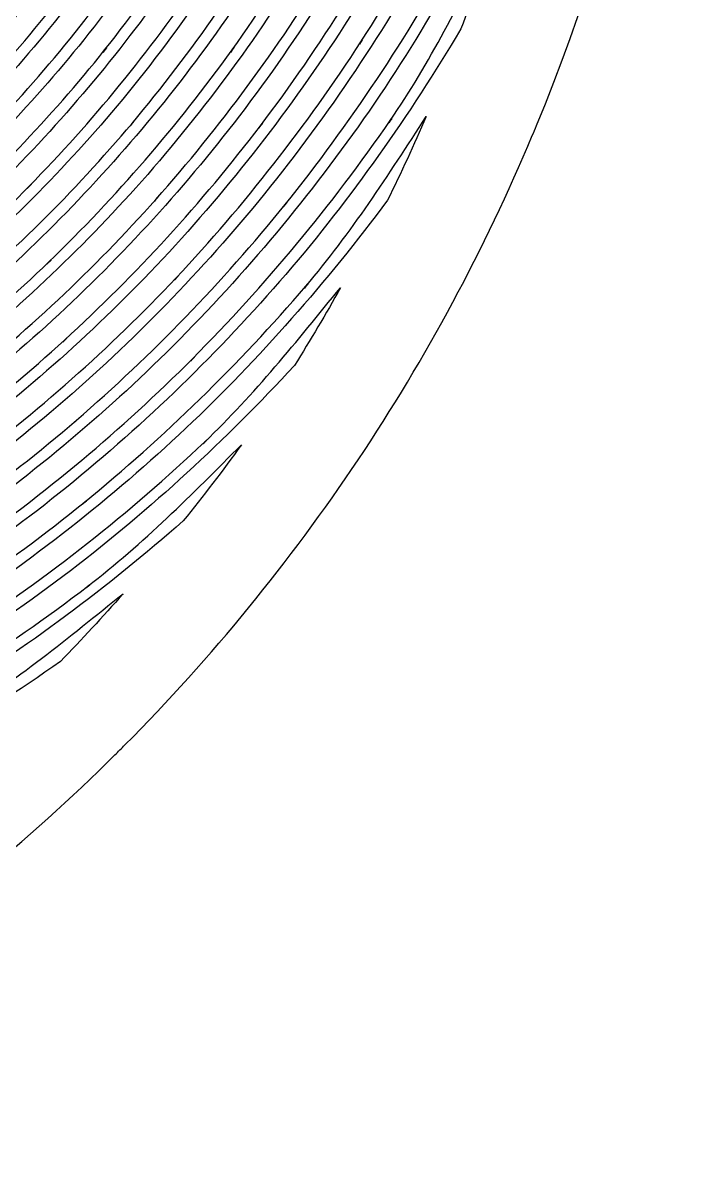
# Model space of a CAD drawing. Extents: x 1 to 151, y 102 to 252.
# Drawn here: x 125.44 to 151.25, y 108.09 to 152.77 of the extents above; entities that cross this region are included whole.
import ezdxf

# ---------------------------------------------------------------- set-up
doc = ezdxf.new("R2010")
doc.units = 0
doc.layers.add('Ebene_1', color=7, linetype='CONTINUOUS')

msp = doc.modelspace()

# ---------------------------------------------------------------- linework, layer by layer
at = {"layer": 'Ebene_1', "color": 7}
for p, q in [((138.65141, 151.93168), (138.76387, 152.1054)), ((138.69907, 152.0228), (138.69911, 152.02278)), ((128.58654, 151.60165), (128.73234, 151.78506)), ((128.65134, 151.70056), (128.65134, 151.70055)), ((133.59075, 151.60669), (133.71871, 151.78545)), ((133.64701, 151.70245), (133.64695, 151.70249)), ((129.66103, 148.73023), (129.80722, 148.90395)), ((129.72582, 148.82325), (129.72583, 148.82333)), ((134.69738, 148.63104), (134.82651, 148.80088)), ((139.79963, 148.85051), (139.91363, 149.01609)), ((139.84883, 148.93819), (139.84883, 148.93811)), ((134.75401, 148.72178), (134.75398, 148.72174)), ((125.61898, 146.27187), (125.7834, 146.43899)), ((125.693, 146.36259), (125.69308, 146.36257)), ((130.59601, 145.75339), (130.7422, 145.9178)), ((130.6615, 145.8422), (130.66151, 145.84219)), ((135.66372, 145.5475), (135.79324, 145.70881)), ((135.72264, 145.63591), (135.72262, 145.6359)), ((126.38802, 143.30385), (126.55127, 143.46128)), ((126.46287, 143.39028), (126.46282, 143.39035)), ((131.38586, 142.67884), (131.53205, 142.83434)), ((131.45215, 142.76334), (131.45216, 142.76334)), ((136.48302, 142.36399), (136.61408, 142.51677)), ((136.54038, 142.44467), (136.54042, 142.44459)), ((127.00649, 140.24599), (127.16896, 140.39412)), ((127.08096, 140.32742), (127.08089, 140.32739)), ((132.02493, 139.51193), (132.17112, 139.6585)), ((132.09052, 139.591), (132.09043, 139.59103)), ((127.47056, 137.10544), (127.63226, 137.24464)), ((127.54466, 137.18184), (127.54466, 137.18184)), ((132.50688, 136.25898), (132.65345, 136.3978)), ((132.57355, 136.3346), (132.57358, 136.33458)), ((127.77504, 133.88856), (127.93557, 134.01924)), ((127.84947, 133.96144), (127.84944, 133.96146)), ((127.91463, 130.60383), (128.07439, 130.72636)), ((127.98909, 130.67246), (127.98903, 130.67243))]:
    msp.add_line(p, q, dxfattribs=at)
for points in [[(145.58349, 148.73684), (149.312054, 157.774781), (151.237499, 167.454552), (151.25146, 177.23138)], [(143.45461, 162.969), (141.90628, 159.27499), (140.03223, 155.72575), (137.85528, 152.36363)], [(138.69914, 152.02279), (140.89584, 155.43437), (142.78533, 159.03382), (144.345, 162.77978)], [(138.52306, 161.72777), (136.91118, 158.34605), (135.0006, 155.11486), (132.81516, 152.07241)], [(133.64689, 151.70249), (135.85385, 154.79356), (137.78146, 158.07497), (139.40636, 161.5079)], [(133.59263, 160.81381), (131.93624, 157.74244), (130.00835, 154.82591), (127.83238, 152.09801)], [(128.65134, 151.70055), (130.85006, 154.47564), (132.79651, 157.44142), (134.46743, 160.56292)], [(128.67809, 160.22169), (126.99831, 157.46179), (125.07392, 154.85871), (122.92909, 152.44273)], [(123.73061, 152.01257), (125.90179, 154.47643), (127.84733, 157.12945), (129.54437, 159.9412)], [(144.87843, 159.673), (143.21075, 156.0629), (141.27379, 152.5824), (139.01698, 149.30765)], [(140.11949, 158.94051), (138.3538, 155.49025), (136.28476, 152.20406), (133.93658, 149.12075)], [(134.75393, 148.72171), (137.12544, 151.8528), (139.21382, 155.18852), (140.99423, 158.6896)], [(135.13671, 158.12272), (133.3335, 154.98659), (131.25406, 152.01811), (128.92316, 149.25142)], [(129.72583, 148.82343), (132.08151, 151.6366), (134.1818, 154.65358), (136.00143, 157.83975)], [(130.17836, 157.62676), (128.35794, 154.80382), (126.2882, 152.14981), (123.99428, 149.6958)], [(124.78144, 149.23989), (127.10249, 151.74035), (129.19502, 154.44331), (131.03415, 157.31704)], [(119.9367, 149.9649), (122.20404, 152.15892), (124.26992, 154.55168), (126.10876, 157.11529)], [(141.59455, 156.02297), (139.66911, 152.51176), (137.43483, 149.1794), (134.91917, 146.06361)], [(139.84878, 148.93801), (141.39586, 151.19417), (142.60978, 153.64793), (143.86448, 156.07677)], [(143.86448, 156.07677), (143.480873, 154.883672), (143.065687, 153.70096), (142.61936, 152.52988)], [(135.72252, 145.6359), (138.26316, 148.7989), (140.51807, 152.18064), (142.46032, 155.74261)], [(136.56097, 155.3056), (134.60375, 152.10954), (132.36559, 149.0947), (129.8728, 146.29627)], [(126.61131, 154.83524), (124.6516, 152.26522), (122.46519, 149.87662), (120.07862, 147.69765)], [(131.56035, 154.90931), (129.59207, 152.02842), (127.37059, 149.32972), (124.92181, 146.84457)], [(130.66152, 145.84219), (133.18018, 148.68635), (135.44081, 151.74866), (137.416, 154.99384)], [(120.83359, 147.18929), (123.25003, 149.41279), (125.46265, 151.84802), (127.44421, 154.46687)], [(125.69309, 146.36247), (128.17006, 148.89268), (130.41581, 151.63836), (132.40375, 154.56836)], [(137.85528, 152.36363), (135.73905, 149.11774), (133.33813, 146.06703), (130.68124, 143.24649)], [(142.61936, 152.52988), (140.59382, 149.1403), (138.32336, 145.9019), (135.75476, 142.90206)], [(127.83238, 152.09801), (125.72658, 149.48054), (123.3907, 147.05744), (120.8526, 144.85649)], [(132.81516, 152.07241), (130.69379, 149.14141), (128.31542, 146.40623), (125.70742, 143.89832)], [(131.45219, 142.76335), (134.1375, 145.62918), (136.56273, 148.72742), (138.69914, 152.02279)], [(138.69911, 152.02278), (138.68051, 151.99388), (138.67011, 151.96048), (138.65141, 151.93168)], [(138.76387, 152.1054), (138.74487, 152.076), (138.71817, 152.0522), (138.69907, 152.0228)], [(121.58781, 144.32021), (124.15765, 146.56474), (126.52171, 149.03455), (128.65134, 151.70055)], [(126.46276, 143.39035), (129.09967, 145.94211), (131.50406, 148.72341), (133.64689, 151.70249)], [(128.65134, 151.70055), (128.62684, 151.66965), (128.61114, 151.63255), (128.58654, 151.60165)], [(128.73234, 151.78506), (128.70804, 151.75446), (128.67574, 151.73106), (128.65134, 151.70056)], [(133.64695, 151.70249), (133.62535, 151.67229), (133.61235, 151.63689), (133.59075, 151.60669)], [(133.71871, 151.78545), (133.69741, 151.75565), (133.66841, 151.73225), (133.64701, 151.70245)], [(128.92316, 149.25142), (126.66478, 146.5922), (124.17327, 144.14084), (121.47807, 141.92499)], [(139.01698, 149.30765), (136.73469, 146.01709), (134.1648, 142.93615), (131.33729, 140.10055)], [(122.19466, 141.36399), (124.92214, 143.62135), (127.4425, 146.11757), (129.72583, 148.82343)], [(133.93658, 149.12075), (131.65673, 146.14804), (129.11611, 143.38495), (126.34568, 140.8629)], [(129.72583, 148.82333), (129.70153, 148.79433), (129.68543, 148.75923), (129.66103, 148.73023)], [(129.80722, 148.90395), (129.78262, 148.87465), (129.75052, 148.85255), (129.72582, 148.82325)], [(132.09038, 139.59093), (134.94833, 142.47077), (137.54454, 145.59851), (139.84878, 148.93801)], [(134.82651, 148.80088), (134.80481, 148.77238), (134.77571, 148.75028), (134.75401, 148.72178)], [(136.54044, 142.44459), (138.30524, 144.51532), (139.7771, 146.80486), (141.25412, 149.08779)], [(141.25412, 149.08779), (140.777989, 147.98136), (140.273728, 146.887248), (139.74183, 145.80652)], [(139.84883, 148.93811), (139.82983, 148.91041), (139.81863, 148.87811), (139.79963, 148.85051)], [(139.91363, 149.01609), (139.89443, 148.98819), (139.86813, 148.96599), (139.84883, 148.93819)], [(127.08083, 140.32736), (129.88265, 142.8922), (132.4506, 145.70104), (134.75393, 148.72171)], [(129.44432, 124.44762), (136.258636, 131.310226), (141.681327, 139.426025), (145.41365, 148.34791)], [(134.75398, 148.72174), (134.73238, 148.69324), (134.71898, 148.65944), (134.69738, 148.63104)], [(145.41365, 148.34791), (145.47063, 148.477393), (145.527244, 148.607037), (145.58349, 148.73684)], [(117.89862, 139.76232), (120.68864, 141.72543), (123.29695, 143.93406), (125.69309, 146.36247)], [(129.8728, 146.29627), (127.45704, 143.60414), (124.80586, 141.13325), (121.95114, 138.91205)], [(125.69308, 146.36257), (125.66568, 146.33457), (125.64648, 146.29977), (125.61898, 146.27187)], [(125.7834, 146.43899), (125.7557, 146.41079), (125.7208, 146.39069), (125.693, 146.36259)], [(122.64835, 138.32692), (125.5375, 140.58873), (128.21927, 143.10368), (130.66152, 145.84219)], [(134.91917, 146.06361), (132.4746, 143.05542), (129.76702, 140.27115), (126.82845, 137.74294)], [(130.66151, 145.84219), (130.63711, 145.81459), (130.62051, 145.78099), (130.59601, 145.75339)], [(130.7422, 145.9178), (130.7177, 145.8902), (130.6861, 145.8698), (130.6615, 145.8422)], [(139.74183, 145.80652), (137.35657, 142.61508), (134.73122, 139.60917), (131.83723, 136.86969)], [(135.79324, 145.70881), (135.77194, 145.68241), (135.74394, 145.66231), (135.72264, 145.63591)], [(127.54455, 137.18184), (130.51579, 139.75182), (133.25268, 142.58077), (135.72252, 145.6359)], [(135.72262, 145.6359), (135.70042, 145.6082), (135.68592, 145.5751), (135.66372, 145.5475)], [(125.70742, 143.89832), (123.18325, 141.48978), (120.44889, 139.31186), (117.53682, 137.39007)], [(126.55127, 143.46128), (126.52397, 143.43498), (126.49017, 143.41658), (126.46287, 143.39028)], [(118.19289, 136.75879), (121.14136, 138.71885), (123.90925, 140.93784), (126.46276, 143.39035)], [(130.68124, 143.24649), (128.10258, 140.52783), (125.2866, 138.04429), (122.26712, 135.82544)], [(126.46282, 143.39035), (126.43532, 143.36375), (126.41552, 143.33035), (126.38802, 143.30385)], [(122.94191, 135.21588), (125.9972, 137.47408), (128.84534, 139.9996), (131.45219, 142.76335)], [(135.75476, 142.90206), (133.14109, 139.86772), (130.26253, 137.072), (127.15374, 134.54727)], [(131.45216, 142.76334), (131.42766, 142.73714), (131.41046, 142.70494), (131.38586, 142.67884)], [(131.53205, 142.83434), (131.50755, 142.80834), (131.47665, 142.78934), (131.45215, 142.76334)], [(127.84946, 133.96146), (130.99188, 136.52645), (133.90051, 139.36507), (136.54044, 142.44459)], [(132.57358, 136.33458), (134.52296, 138.1886), (136.19397, 140.29921), (137.89566, 142.38061)], [(137.89566, 142.38061), (137.319171, 141.347683), (136.716913, 140.32935), (136.08945, 139.32657)], [(136.54042, 142.44459), (136.51892, 142.41939), (136.50452, 142.38909), (136.48302, 142.36399)], [(136.61408, 142.51677), (136.59168, 142.49057), (136.56278, 142.47077), (136.54038, 142.44467)], [(126.34568, 140.8629), (123.66163, 138.43748), (120.76667, 136.257), (117.69503, 134.34612)], [(118.32626, 133.69115), (121.43603, 135.63875), (124.36559, 137.85937), (127.08083, 140.32736)], [(127.08089, 140.32739), (127.05369, 140.30249), (127.03369, 140.27079), (127.00649, 140.24599)], [(127.16896, 140.39412), (127.14176, 140.36922), (127.10826, 140.35222), (127.08096, 140.32742)], [(131.33729, 140.10055), (128.59174, 137.3648), (125.60817, 134.87935), (122.42179, 132.67252)], [(123.07678, 132.04037), (126.29926, 134.28497), (129.31558, 136.81171), (132.09038, 139.59093)], [(132.09043, 139.59103), (132.06623, 139.56673), (132.04913, 139.53623), (132.02493, 139.51193)], [(132.17112, 139.6585), (132.14632, 139.6336), (132.11532, 139.6159), (132.09052, 139.591)], [(136.08945, 139.32657), (133.38866, 136.4094), (130.47153, 133.69902), (127.31432, 131.28238)], [(126.82845, 137.74294), (123.9802, 135.30915), (120.92073, 133.134), (117.68611, 131.24322)], [(118.2948, 130.56696), (121.56828, 132.49307), (124.66364, 134.70656), (127.54455, 137.18184)], [(127.54466, 137.18184), (127.51776, 137.15864), (127.49756, 137.12864), (127.47056, 137.10544)], [(127.63226, 137.24464), (127.60496, 137.22114), (127.57196, 137.20524), (127.54466, 137.18184)], [(131.83723, 136.86969), (128.92076, 134.12548), (125.76605, 131.6459), (122.41066, 129.46028)], [(123.04309, 128.80573), (126.43658, 131.02826), (129.62601, 133.54771), (132.57358, 136.33458)], [(132.57358, 136.33458), (132.54918, 136.31138), (132.53128, 136.28218), (132.50688, 136.25898)], [(132.65345, 136.3978), (132.62875, 136.3744), (132.59825, 136.358), (132.57355, 136.3346)], [(127.98904, 130.67243), (130.15794, 132.34044), (132.08526, 134.2847), (134.0153, 136.22212)], [(134.0153, 136.22212), (133.281605, 135.205438), (132.521061, 134.208403), (131.73447, 133.23207)], [(127.15374, 134.54727), (124.13718, 132.11326), (120.90991, 129.95277), (117.51041, 128.09098)], [(118.09445, 127.39349), (121.53441, 129.28933), (124.7989, 131.48743), (127.84946, 133.96146)], [(127.84944, 133.96146), (127.82244, 133.93946), (127.80194, 133.91056), (127.77504, 133.88856)], [(127.93557, 134.01924), (127.90867, 133.99734), (127.87637, 133.98324), (127.84947, 133.96144)], [(131.73447, 133.23207), (128.76075, 130.63428), (125.60026, 128.25623), (122.23034, 126.19684)], [(127.31432, 131.28238), (124.12629, 128.85727), (120.72903, 126.72043), (117.16263, 124.89706)], [(117.72335, 124.18047), (121.33069, 126.03621), (124.76616, 128.20869), (127.98904, 130.67243)], [(127.98903, 130.67243), (127.96223, 130.65183), (127.94143, 130.62433), (127.91463, 130.60383)], [(128.07439, 130.72636), (128.04769, 130.70586), (128.01589, 130.69296), (127.98909, 130.67246)], [(122.83798, 125.51981), (125.1552, 126.94324), (127.25215, 128.67752), (129.37105, 130.37928)], [(129.37105, 130.37928), (128.576435, 129.474491), (127.75889, 128.5901), (126.91921, 127.72697)], [(126.91921, 127.72697), (123.66482, 125.42904), (120.2395, 123.38096), (116.64111, 121.67007)], [(129.05229, 124.05558), (129.183449, 124.185777), (129.314127, 124.316457), (129.44432, 124.44762)], [(105.15316, 108.08703), (114.074568, 111.819252), (122.189958, 117.241668), (129.05229, 124.05558)]]:
    msp.add_open_spline(points, degree=3, dxfattribs=at)

doc.saveas('drawing.dxf')
